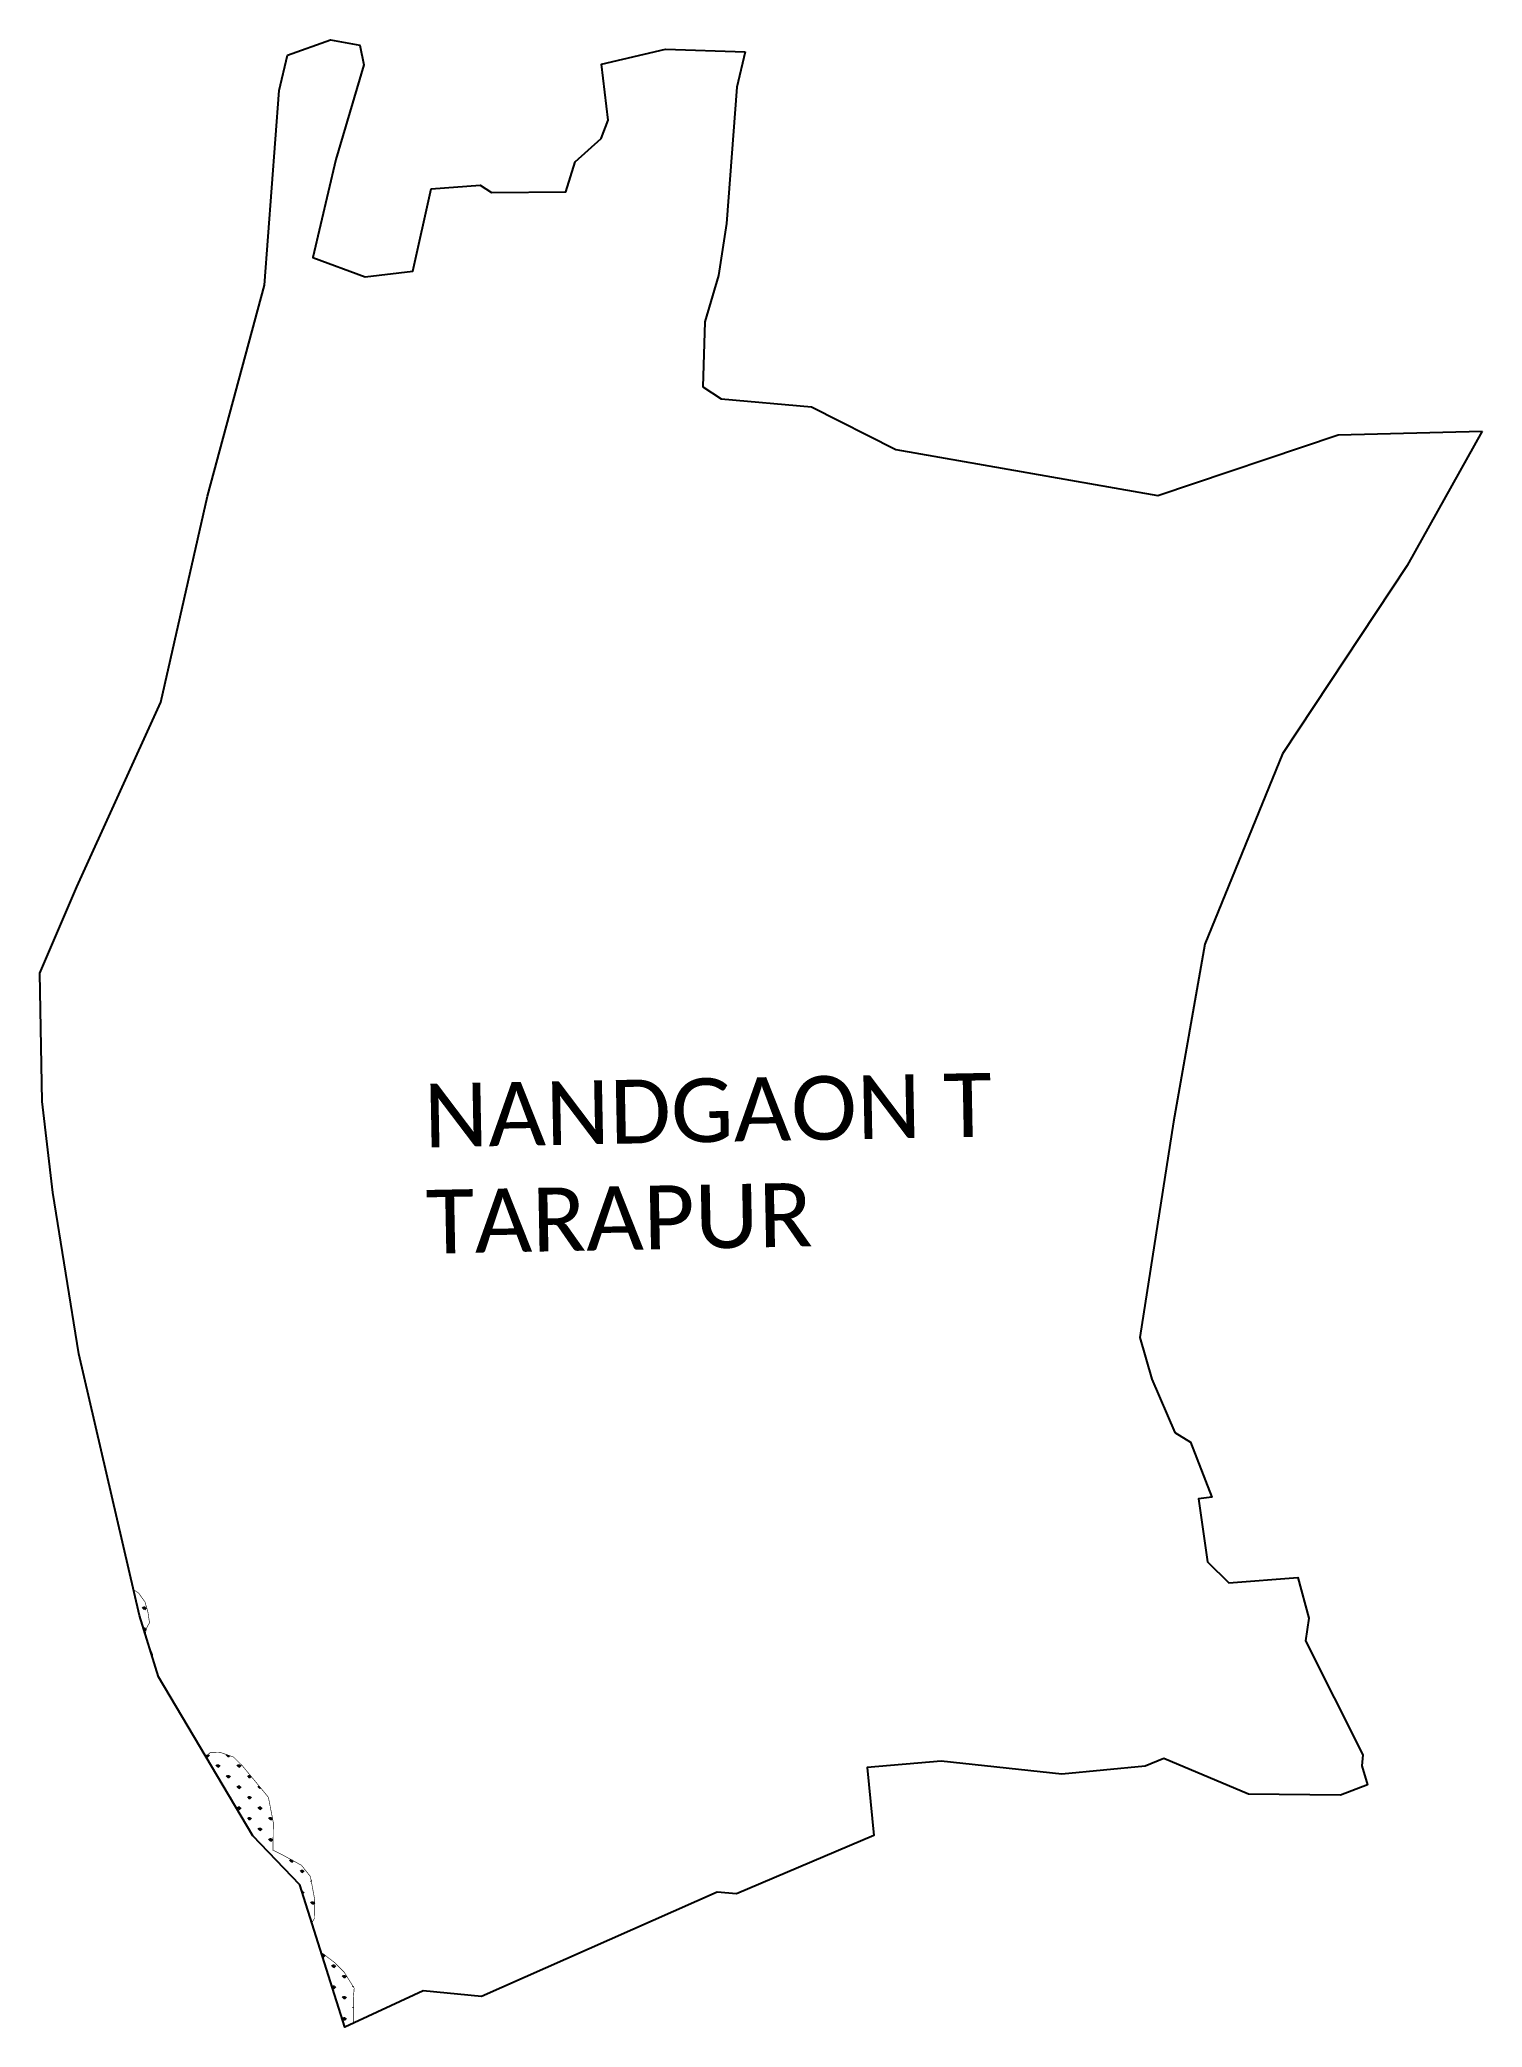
# Model space of a CAD drawing. Header units: feet. Extents: x 257393 to 259853, y 2184704 to 2188094.
import ezdxf

# ---------------------------------------------------------------- set-up
doc = ezdxf.new("R2010")
doc.units = ezdxf.units.FT
doc.header["$MEASUREMENT"] = 0
for name, color, linetype in [('MANGROOVES BUFFER ZONE', 120, 'Continuous'), ('village', 3, 'Continuous'), ('VILLAGE NAME', 250, 'Continuous')]:
    doc.layers.add(name, color=color, linetype=linetype)
doc.styles.get("Standard").update_dxf_attribs({"font": 'arial.ttf'})

msp = doc.modelspace()

# ---------------------------------------------------------------- hatches: boundary and pattern name
at = {"layer": 'MANGROOVES BUFFER ZONE'}
h = msp.add_hatch(dxfattribs=at)
h.set_pattern_fill('GRASS', color=256)
h.set_pattern_definition([(90, (0, 0), (-17.96051224, 17.96051224), [4.7625, -31.15852448]), (45, (0, 0), (-17.96051224, 17.96051224), [4.7625, -20.6375]), (135, (0, 0), (-17.96051224, -17.96051224), [4.7625, -20.6375])])
h.paths.add_polyline_path([(257579.1, 2185355.9), (257586.2, 2185332.5), (257585.9, 2185340.6)])
h.paths.add_polyline_path([(257873.1, 2184832.4), (257913.6, 2184704.4), (257928.2, 2184711.2), (257928, 2184753), (257929.6, 2184771), (257912.8, 2184797.9), (257896.7, 2184814.3)])
h.paths.add_polyline_path([(257676.3, 2185166.4), (257756.8, 2185031), (257836.8, 2184947.1), (257857.2, 2184882.7), (257861.9, 2184890.1), (257862.3, 2184921.8), (257854.9, 2184961.5), (257839.6, 2184980.7), (257806.2, 2184999), (257791.1, 2185006.3), (257791.6, 2185053.9), (257783.3, 2185096.6), (257738.8, 2185150.5), (257723.8, 2185165.2), (257701.3, 2185173.2), (257683.7, 2185172.6)])
h.paths.add_polyline_path([(257553.2, 2185450.9), (257563.4, 2185406.7), (257573.8, 2185373.1), (257574.6, 2185383.5), (257580.5, 2185394.4), (257577.9, 2185412.2), (257572.9, 2185429.6), (257562.3, 2185444.6)])
h.paths.add_polyline_path([(257736.2, 2185065.7), (257738.5, 2185061.8), (257738.4, 2185063.5)])

# ---------------------------------------------------------------- linework, layer by layer
at = {"color": 3}
msp.add_lwpolyline([(258460.7, 2188078.1), (258596.4, 2188073.6)], dxfattribs=at)
at = {"layer": 'MANGROOVES BUFFER ZONE', "const_width": 1, "flags": 128}
for points in [[(257573.8, 2185373.1), (257574.6, 2185383.5), (257580.5, 2185394.4), (257577.9, 2185412.2), (257572.9, 2185429.6), (257562.3, 2185444.6), (257553.2, 2185450.9)], [(257586.2, 2185332.5), (257585.9, 2185340.6), (257579.1, 2185355.9)], [(257857.2, 2184882.7), (257861.9, 2184890.1), (257862.3, 2184921.8), (257854.9, 2184961.5), (257839.6, 2184980.7), (257806.2, 2184999), (257791.1, 2185006.3), (257791.6, 2185053.9), (257783.3, 2185096.6), (257738.8, 2185150.5), (257723.8, 2185165.2), (257701.3, 2185173.2), (257683.7, 2185172.6), (257676.3, 2185166.4)], [(257928.2, 2184711.2), (257928, 2184753), (257929.6, 2184771), (257912.8, 2184797.9), (257896.7, 2184814.3), (257873.1, 2184832.4)]]:
    msp.add_lwpolyline(points, dxfattribs=at)
at = {"layer": 'MANGROOVES BUFFER ZONE', "const_width": 1}
msp.add_lwpolyline([(257736.2, 2185065.7), (257738.4, 2185063.5), (257738.5, 2185061.8)], dxfattribs=at)
at = {"layer": 'village', "color": 3}
for points in [[(259853.3, 2187426.6, 0), (259725.4, 2187197.7, 0), (259512.5, 2186876.7, 0), (259380.1, 2186551.5, 0), (259326.5, 2186248.6, 0), (259269.6, 2185880.8, 0), (259289.7, 2185809.9, 0), (259329.1, 2185719, 0), (259355.5, 2185702.3, 0), (259392.4, 2185608.8, 0), (259369.6, 2185605.6, 0), (259384.6, 2185498.5, 0), (259421.2, 2185462.6, 0), (259538.8, 2185471.5, 0), (259557.7, 2185402.2, 0), (259552.1, 2185363.5, 0), (259649.6, 2185169, 0), (259648.2, 2185150.5, 0), (259657.8, 2185117.9, 0), (259611.7, 2185100, 0), (259454.5, 2185102.2, 0), (259310.3, 2185162.6, 0), (259278.3, 2185149.5, 0), (259136.2, 2185136, 0), (258930.7, 2185158.2, 0), (258804.5, 2185147.6, 0), (258815.9, 2185031.3, 0), (258581.3, 2184932.1, 0), (258548.5, 2184934.7, 0), (258146.5, 2184756.8, 0), (258047.4, 2184766.4, 0), (257913.6, 2184704.4, 0), (257836.8, 2184947.1, 0), (257756.8, 2185031, 0), (257595.6, 2185302.2, 0), (257563.4, 2185406.7, 0), (257460, 2185853.1, 0), (257415.9, 2186128.2, 0), (257397.3, 2186283.4, 0), (257393.4, 2186502.5, 0), (257456.5, 2186649.6, 0), (257600.1, 2186964.7, 0), (257679.6, 2187315.9, 0), (257776.8, 2187675.7, 0), (257801.4, 2188007.9, 0), (257815.9, 2188067.9, 0), (257888.9, 2188094.4, 0), (257939.3, 2188085.3, 0), (257945.8, 2188051.7, 0), (257898.2, 2187890.3, 0), (257859.1, 2187722.8, 0), (257948.3, 2187690.3, 0), (258029.6, 2187699.5, 0), (258060.6, 2187840.2, 0), (258144.6, 2187846.2, 0), (258163.9, 2187834, 0), (258290.3, 2187835.1, 0), (258306.3, 2187886.1, 0), (258350.9, 2187926.2, 0), (258362.6, 2187957, 0), (258351.5, 2188052.8, 0), (258460.7, 2188078.1, 0)], [(258596.4, 2188073.6, 0), (258581.9, 2188013.8, 0), (258564.3, 2187781, 0), (258551.1, 2187692.1, 0), (258527.8, 2187613.4, 0), (258524.1, 2187502.2, 0), (258555.2, 2187481.9, 0), (258709.5, 2187468.5, 0), (258853.1, 2187395.8, 0), (259300, 2187317, 0), (259607.5, 2187420.5, 0), (259853.3, 2187426.6, 0)]]:
    msp.add_polyline3d(points, dxfattribs=at)

# ---------------------------------------------------------------- texts
at = {"layer": 'VILLAGE NAME', "insert": (258047.4, 2186313.7), "char_height": 108.748, "attachment_point": 1, "rotation": 1.1028}
msp.add_mtext_dynamic_manual_height_columns('{\\fCalibri|b0|i0|c0|p34;NANDGAON T TARAPUR}', width=1145.527, gutter_width=543.7, heights=[0], dxfattribs=at)

doc.saveas('drawing.dxf')
